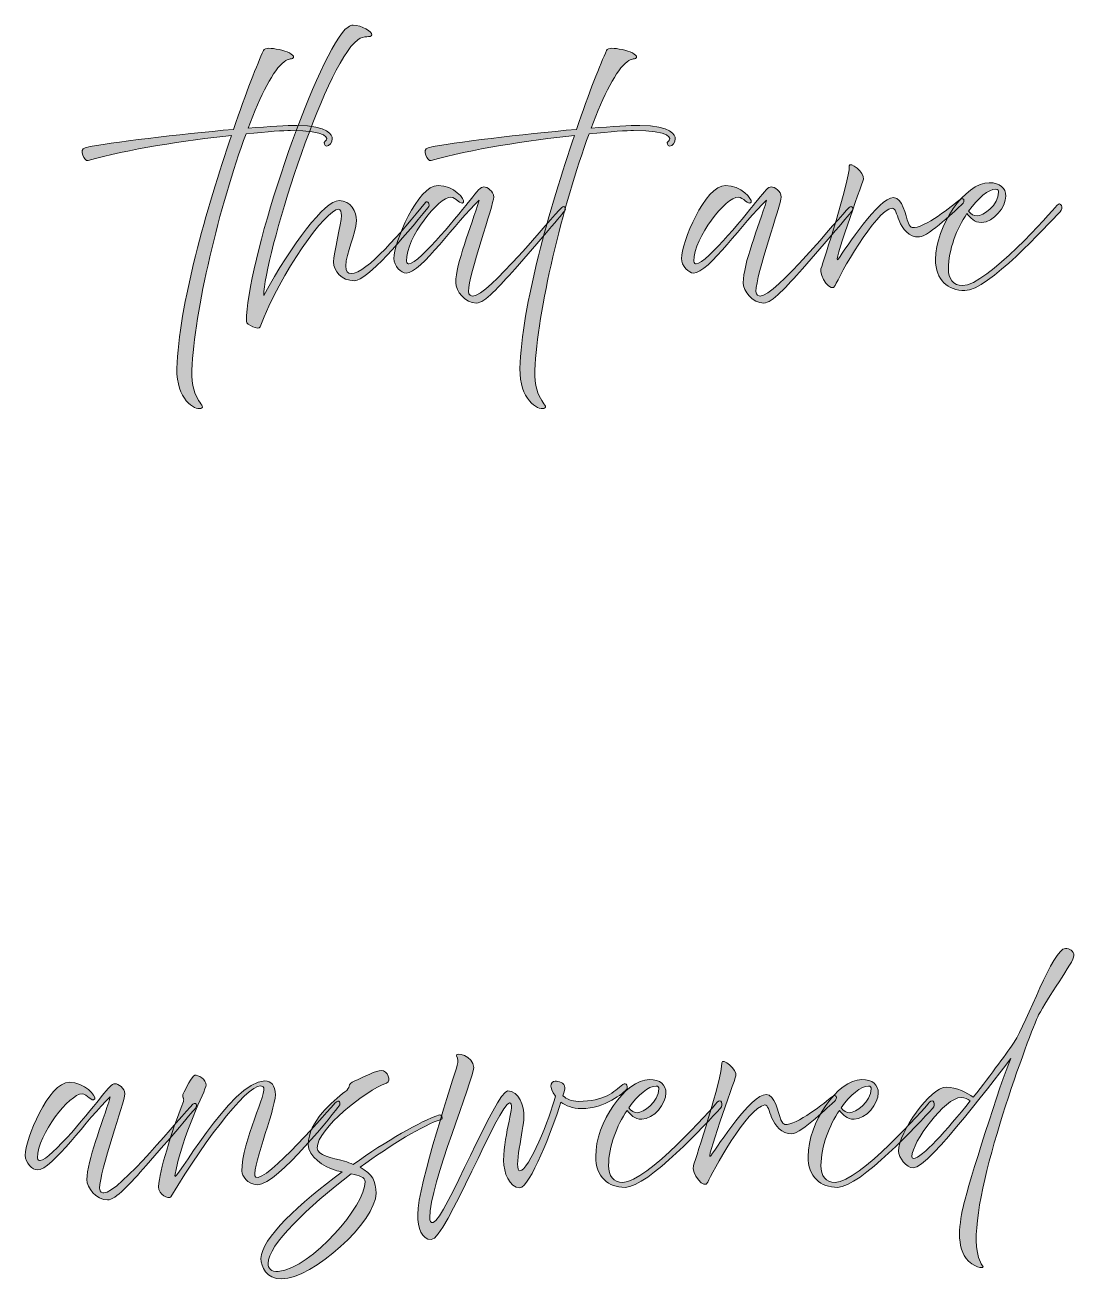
# Model space of a CAD drawing. Header units: millimetres. Extents: x 37 to 148, y -204 to -22.
# Drawn here: x 127.91 to 147.79, y -115.66 to -91.9 of the extents above; entities that cross this region are included whole.
import ezdxf

# ---------------------------------------------------------------- set-up
doc = ezdxf.new("R2010")
doc.units = ezdxf.units.MM
doc.header["$MEASUREMENT"] = 0
doc.layers.add('Layer 1', color=7, linetype='Continuous', lineweight=0)

msp = doc.modelspace()

# ---------------------------------------------------------------- hatches: boundary and pattern name
at = {"layer": 'Layer 1', "transparency": 33554687}
h = msp.add_hatch(color=250, dxfattribs=at)
h.dxf.hatch_style = 2
edge = h.paths.add_edge_path()
edge.add_spline(control_points=[(132.101, -97.508), (132.101, -96.459), (133.248, -92.93), (133.925, -92.037), (133.992, -91.949), (134.073, -91.898), (134.123, -91.898), (134.284, -91.898), (134.5, -92.025), (134.479, -92.084), (134.458, -92.147), (134.335, -92.084), (134.212, -92.177), (133.561, -92.676), (132.431, -96.332), (132.431, -97.021), (132.968, -96.048), (133.586, -95.223), (133.861, -95.223), (134.081, -95.223), (134.195, -95.435), (134.187, -95.604), (134.174, -95.871), (133.988, -96.213), (133.988, -96.467), (133.988, -96.56), (134.022, -96.607), (134.09, -96.607), (134.377, -96.607), (135.042, -95.82), (135.498, -95.257), (135.528, -95.219), (135.604, -95.283), (135.541, -95.363), (135.084, -95.926), (134.39, -96.742), (134.149, -96.742), (133.903, -96.742), (133.755, -96.556), (133.755, -96.387), (133.755, -96.218), (133.903, -95.651), (133.903, -95.507), (133.903, -95.439), (133.891, -95.388), (133.849, -95.388), (133.607, -95.388), (132.753, -96.59), (132.363, -97.618), (132.338, -97.682), (132.101, -97.584), (132.101, -97.508)], knot_values=[0, 0, 0, 0, 1, 1, 1, 2, 2, 2, 3, 3, 3, 4, 4, 4, 5, 5, 5, 6, 6, 6, 7, 7, 7, 8, 8, 8, 9, 9, 9, 10, 10, 10, 11, 11, 11, 12, 12, 12, 13, 13, 13, 14, 14, 14, 15, 15, 15, 16, 16, 16, 17, 17, 17, 17], degree=3, periodic=0)
h = msp.add_hatch(color=250, dxfattribs=at)
h.dxf.hatch_style = 2
edge = h.paths.add_edge_path()
edge.add_spline(control_points=[(130.785, -98.405), (130.814, -97.229), (131.352, -95.359), (131.817, -93.988), (130.963, -94.085), (129.837, -94.25), (129.101, -94.466), (129.033, -94.487), (128.919, -94.25), (129.046, -94.221), (129.511, -94.119), (130.827, -93.967), (131.855, -93.874), (132.096, -93.18), (132.312, -92.626), (132.426, -92.38), (132.456, -92.317), (132.575, -92.334), (132.723, -92.363), (132.866, -92.393), (133.01, -92.452), (132.993, -92.511), (132.985, -92.545), (132.9, -92.528), (132.816, -92.592), (132.617, -92.74), (132.376, -93.218), (132.135, -93.852), (132.541, -93.819), (132.875, -93.798), (133.057, -93.798), (133.666, -93.798), (133.73, -93.992), (133.73, -94.047), (133.73, -94.128), (133.679, -94.187), (133.619, -94.191), (133.59, -94.191), (133.552, -94.128), (133.598, -94.098), (133.67, -94.047), (133.649, -93.899), (132.938, -93.895), (132.82, -93.895), (132.507, -93.916), (132.096, -93.958), (131.593, -95.316), (131.111, -97.326), (131.068, -98.435), (131.047, -99.044), (131.377, -99.12), (131.237, -99.162), (131.123, -99.2), (130.772, -98.993), (130.785, -98.405)], knot_values=[0, 0, 0, 0, 1, 1, 1, 2, 2, 2, 3, 3, 3, 4, 4, 4, 5, 5, 5, 6, 6, 6, 7, 7, 7, 8, 8, 8, 9, 9, 9, 10, 10, 10, 11, 11, 11, 12, 12, 12, 13, 13, 13, 14, 14, 14, 15, 15, 15, 16, 16, 16, 17, 17, 17, 18, 18, 18, 18], degree=3, periodic=0)
h = msp.add_hatch(color=250, dxfattribs=at)
h.dxf.hatch_style = 2
edge = h.paths.add_edge_path()
edge.add_spline(control_points=[(137.287, -98.405), (137.317, -97.229), (137.854, -95.359), (138.319, -93.988), (137.465, -94.085), (136.339, -94.25), (135.603, -94.466), (135.535, -94.487), (135.421, -94.25), (135.548, -94.221), (136.013, -94.119), (137.329, -93.967), (138.357, -93.874), (138.599, -93.18), (138.814, -92.626), (138.929, -92.38), (138.958, -92.317), (139.077, -92.334), (139.225, -92.363), (139.369, -92.393), (139.513, -92.452), (139.496, -92.511), (139.487, -92.545), (139.402, -92.528), (139.318, -92.592), (139.119, -92.74), (138.878, -93.218), (138.637, -93.852), (139.043, -93.819), (139.377, -93.798), (139.559, -93.798), (140.168, -93.798), (140.232, -93.992), (140.232, -94.047), (140.232, -94.128), (140.181, -94.187), (140.122, -94.191), (140.092, -94.191), (140.054, -94.128), (140.101, -94.098), (140.173, -94.047), (140.151, -93.899), (139.441, -93.895), (139.322, -93.895), (139.009, -93.916), (138.599, -93.958), (138.095, -95.316), (137.613, -97.326), (137.571, -98.435), (137.549, -99.044), (137.879, -99.12), (137.74, -99.162), (137.625, -99.2), (137.274, -98.993), (137.287, -98.405)], knot_values=[0, 0, 0, 0, 1, 1, 1, 2, 2, 2, 3, 3, 3, 4, 4, 4, 5, 5, 5, 6, 6, 6, 7, 7, 7, 8, 8, 8, 9, 9, 9, 10, 10, 10, 11, 11, 11, 12, 12, 12, 13, 13, 13, 14, 14, 14, 15, 15, 15, 16, 16, 16, 17, 17, 17, 18, 18, 18, 18], degree=3, periodic=0)
h = msp.add_hatch(color=250, dxfattribs=at)
h.dxf.hatch_style = 2
edge = h.paths.add_edge_path()
edge.add_spline(control_points=[(142.994, -96.514), (143.04, -96.374), (143.531, -94.876), (143.531, -94.568), (143.531, -94.462), (143.831, -94.699), (143.797, -94.817), (143.763, -94.936), (143.184, -96.527), (143.324, -96.328), (143.463, -96.129), (144.094, -95.16), (144.368, -95.168), (144.546, -95.173), (144.589, -95.494), (144.652, -95.651), (144.673, -95.697), (144.698, -95.731), (144.724, -95.735), (144.936, -95.769), (145.519, -95.295), (145.608, -95.219), (145.697, -95.143), (145.744, -95.232), (145.663, -95.299), (145.583, -95.367), (145.041, -95.905), (144.859, -95.913), (144.656, -95.921), (144.538, -95.756), (144.474, -95.604), (144.424, -95.477), (144.407, -95.363), (144.343, -95.367), (144.026, -95.401), (143.332, -96.666), (143.264, -96.831), (143.197, -96.996), (142.947, -96.653), (142.994, -96.514)], knot_values=[0, 0, 0, 0, 1, 1, 1, 2, 2, 2, 3, 3, 3, 4, 4, 4, 5, 5, 5, 6, 6, 6, 7, 7, 7, 8, 8, 8, 9, 9, 9, 10, 10, 10, 11, 11, 11, 12, 12, 12, 13, 13, 13, 13], degree=3, periodic=0)
h = msp.add_hatch(color=250, dxfattribs=at)
h.dxf.hatch_style = 2
edge = h.paths.add_edge_path()
edge.add_spline(control_points=[(136.071, -96.78), (136.071, -96.421), (136.359, -95.731), (136.515, -95.215), (136.08, -95.617), (135.415, -96.598), (135.128, -96.598), (135.043, -96.598), (134.899, -96.467), (134.899, -96.319), (134.899, -96.027), (135.344, -94.936), (135.737, -94.936), (136.029, -94.936), (136.253, -95.202), (136.219, -95.253), (136.168, -95.325), (136.071, -95.156), (135.978, -95.156), (135.745, -95.156), (135.136, -95.913), (135.136, -96.37), (135.136, -96.417), (135.17, -96.421), (135.183, -96.421), (135.382, -96.421), (136.198, -95.397), (136.342, -95.215), (136.486, -95.033), (136.545, -94.965), (136.604, -94.965), (136.663, -94.965), (136.791, -95.041), (136.791, -95.156), (136.791, -95.308), (136.312, -96.615), (136.312, -96.945), (136.312, -97.021), (136.372, -97.034), (136.393, -97.034), (136.685, -97.034), (137.861, -95.562), (138.081, -95.355), (138.14, -95.299), (138.166, -95.384), (138.136, -95.418), (138.119, -95.439), (137.633, -96.019), (137.197, -96.514), (136.892, -96.856), (136.617, -97.165), (136.465, -97.165), (136.245, -97.165), (136.071, -96.937), (136.071, -96.78)], knot_values=[0, 0, 0, 0, 1, 1, 1, 2, 2, 2, 3, 3, 3, 4, 4, 4, 5, 5, 5, 6, 6, 6, 7, 7, 7, 8, 8, 8, 9, 9, 9, 10, 10, 10, 11, 11, 11, 12, 12, 12, 13, 13, 13, 14, 14, 14, 15, 15, 15, 16, 16, 16, 17, 17, 17, 18, 18, 18, 18], degree=3, periodic=0)
h = msp.add_hatch(color=250, dxfattribs=at)
h.dxf.hatch_style = 2
edge = h.paths.add_edge_path()
edge.add_spline(control_points=[(141.52, -96.78), (141.52, -96.421), (141.807, -95.731), (141.964, -95.215), (141.528, -95.617), (140.864, -96.598), (140.576, -96.598), (140.492, -96.598), (140.348, -96.467), (140.348, -96.319), (140.348, -96.027), (140.792, -94.936), (141.186, -94.936), (141.477, -94.936), (141.702, -95.202), (141.668, -95.253), (141.617, -95.325), (141.52, -95.156), (141.427, -95.156), (141.194, -95.156), (140.585, -95.913), (140.585, -96.37), (140.585, -96.417), (140.618, -96.421), (140.631, -96.421), (140.83, -96.421), (141.646, -95.397), (141.79, -95.215), (141.934, -95.033), (141.993, -94.965), (142.053, -94.965), (142.112, -94.965), (142.239, -95.041), (142.239, -95.156), (142.239, -95.308), (141.761, -96.615), (141.761, -96.945), (141.761, -97.021), (141.82, -97.034), (141.841, -97.034), (142.133, -97.034), (143.309, -95.562), (143.53, -95.355), (143.588, -95.299), (143.614, -95.384), (143.584, -95.418), (143.567, -95.439), (143.081, -96.019), (142.645, -96.514), (142.34, -96.856), (142.065, -97.165), (141.913, -97.165), (141.693, -97.165), (141.52, -96.937), (141.52, -96.78)], knot_values=[0, 0, 0, 0, 1, 1, 1, 2, 2, 2, 3, 3, 3, 4, 4, 4, 5, 5, 5, 6, 6, 6, 7, 7, 7, 8, 8, 8, 9, 9, 9, 10, 10, 10, 11, 11, 11, 12, 12, 12, 13, 13, 13, 14, 14, 14, 15, 15, 15, 16, 16, 16, 17, 17, 17, 18, 18, 18, 18], degree=3, periodic=0)
h = msp.add_hatch(color=250, dxfattribs=at)
h.dxf.hatch_style = 2
edge = h.paths.add_edge_path()
edge.add_spline(control_points=[(145.791, -95.422), (145.833, -95.482), (145.901, -95.515), (145.952, -95.515), (146.062, -95.515), (146.362, -95.308), (146.362, -95.063), (146.362, -95.033), (146.35, -95.008), (146.311, -95.008), (146.167, -95.008), (145.969, -95.173), (145.791, -95.422)], knot_values=[0, 0, 0, 0, 1, 1, 1, 2, 2, 2, 3, 3, 3, 4, 4, 4, 4], degree=3, periodic=0)
edge = h.paths.add_edge_path()
edge.add_spline(control_points=[(145.165, -96.34), (145.165, -95.71), (145.723, -94.885), (146.185, -94.885), (146.388, -94.885), (146.498, -94.986), (146.498, -95.139), (146.498, -95.338), (146.269, -95.638), (146.037, -95.638), (145.897, -95.638), (145.829, -95.553), (145.761, -95.469), (145.567, -95.756), (145.41, -96.146), (145.41, -96.514), (145.41, -96.708), (145.499, -96.835), (145.677, -96.835), (146.138, -96.827), (147.361, -95.443), (147.467, -95.316), (147.539, -95.228), (147.598, -95.363), (147.526, -95.435), (147.272, -95.701), (146.155, -96.928), (145.723, -96.928), (145.402, -96.928), (145.165, -96.734), (145.165, -96.34)], knot_values=[0, 0, 0, 0, 1, 1, 1, 2, 2, 2, 3, 3, 3, 4, 4, 4, 5, 5, 5, 6, 6, 6, 7, 7, 7, 8, 8, 8, 9, 9, 9, 10, 10, 10, 10], degree=3, periodic=0)
h = msp.add_hatch(color=250, dxfattribs=at)
h.dxf.hatch_style = 2
edge = h.paths.add_edge_path()
edge.add_spline(control_points=[(144.747, -113.373), (144.907, -113.373), (145.381, -112.835), (145.821, -112.285), (145.766, -112.252), (145.728, -112.218), (145.652, -112.218), (145.343, -112.218), (144.717, -113.072), (144.717, -113.335), (144.717, -113.36), (144.729, -113.373), (144.747, -113.373)], knot_values=[0, 0, 0, 0, 1, 1, 1, 2, 2, 2, 3, 3, 3, 4, 4, 4, 4], degree=3, periodic=0)
edge = h.paths.add_edge_path()
edge.add_spline(control_points=[(145.792, -115.319), (145.534, -115.069), (145.622, -114.579), (145.703, -114.232), (145.783, -113.885), (146.405, -111.9), (146.595, -111.481), (146.418, -111.689), (145.047, -113.555), (144.742, -113.555), (144.615, -113.555), (144.463, -113.352), (144.463, -113.237), (144.463, -112.878), (145.068, -112.023), (145.369, -112.023), (145.563, -112.023), (145.766, -112.133), (145.881, -112.213), (146.227, -111.773), (146.545, -111.338), (146.655, -111.173), (146.904, -110.796), (147.387, -109.396), (147.628, -109.396), (147.704, -109.396), (147.789, -109.442), (147.789, -109.527), (147.789, -109.654), (147.268, -110.352), (147.12, -110.656), (146.972, -110.961), (145.838, -113.944), (145.944, -115.044), (145.965, -115.268), (146.029, -115.378), (146.058, -115.408), (146.113, -115.463), (145.948, -115.471), (145.792, -115.319)], knot_values=[0, 0, 0, 0, 1, 1, 1, 2, 2, 2, 3, 3, 3, 4, 4, 4, 5, 5, 5, 6, 6, 6, 7, 7, 7, 8, 8, 8, 9, 9, 9, 10, 10, 10, 11, 11, 11, 12, 12, 12, 13, 13, 13, 13], degree=3, periodic=0)
h = msp.add_hatch(color=250, dxfattribs=at)
h.dxf.hatch_style = 2
edge = h.paths.add_edge_path()
edge.add_spline(control_points=[(135.349, -114.439), (135.349, -113.876), (136.051, -111.807), (136.098, -111.604), (136.115, -111.532), (136.115, -111.498), (136.085, -111.431), (136.051, -111.35), (136.411, -111.426), (136.411, -111.651), (136.411, -111.875), (135.577, -113.868), (135.577, -114.498), (135.577, -114.553), (135.59, -114.6), (135.645, -114.587), (135.865, -114.528), (136.834, -112.095), (137.054, -112.095), (137.274, -112.095), (137.363, -112.378), (137.363, -112.594), (137.363, -112.81), (137.155, -113.61), (137.287, -113.61), (137.452, -113.61), (137.854, -112.611), (137.96, -112.196), (137.896, -112.108), (137.875, -112.027), (137.875, -112.006), (137.875, -111.955), (137.904, -111.909), (137.955, -111.909), (138.006, -111.909), (138.141, -111.934), (138.141, -112.036), (138.141, -112.053), (138.129, -112.108), (138.103, -112.188), (138.171, -112.247), (138.26, -112.294), (138.395, -112.294), (138.899, -112.294), (139.064, -112.112), (139.237, -111.972), (139.313, -111.913), (139.33, -112.044), (139.318, -112.057), (139.25, -112.137), (138.899, -112.429), (138.455, -112.429), (138.281, -112.429), (138.154, -112.374), (138.065, -112.306), (137.896, -112.831), (137.481, -113.931), (137.283, -113.931), (137.088, -113.931), (136.978, -113.639), (136.978, -113.411), (136.978, -112.882), (137.219, -112.323), (137.088, -112.323), (136.897, -112.323), (135.874, -114.913), (135.607, -114.913), (135.421, -114.913), (135.349, -114.693), (135.349, -114.439)], knot_values=[0, 0, 0, 0, 1, 1, 1, 2, 2, 2, 3, 3, 3, 4, 4, 4, 5, 5, 5, 6, 6, 6, 7, 7, 7, 8, 8, 8, 9, 9, 9, 10, 10, 10, 11, 11, 11, 12, 12, 12, 13, 13, 13, 14, 14, 14, 15, 15, 15, 16, 16, 16, 17, 17, 17, 18, 18, 18, 19, 19, 19, 20, 20, 20, 21, 21, 21, 22, 22, 22, 23, 23, 23, 23], degree=3, periodic=0)
h = msp.add_hatch(color=250, dxfattribs=at)
h.dxf.hatch_style = 2
edge = h.paths.add_edge_path()
edge.add_spline(control_points=[(140.577, -113.508), (140.624, -113.368), (141.115, -111.871), (141.115, -111.562), (141.115, -111.456), (141.415, -111.693), (141.381, -111.811), (141.347, -111.93), (140.768, -113.521), (140.907, -113.322), (141.047, -113.123), (141.677, -112.154), (141.952, -112.163), (142.13, -112.167), (142.172, -112.488), (142.236, -112.645), (142.257, -112.691), (142.282, -112.725), (142.308, -112.73), (142.519, -112.763), (143.103, -112.29), (143.192, -112.213), (143.281, -112.137), (143.327, -112.226), (143.247, -112.294), (143.166, -112.361), (142.625, -112.899), (142.443, -112.907), (142.24, -112.916), (142.122, -112.751), (142.058, -112.598), (142.007, -112.472), (141.99, -112.357), (141.927, -112.361), (141.61, -112.395), (140.915, -113.66), (140.848, -113.825), (140.78, -113.99), (140.531, -113.648), (140.577, -113.508)], knot_values=[0, 0, 0, 0, 1, 1, 1, 2, 2, 2, 3, 3, 3, 4, 4, 4, 5, 5, 5, 6, 6, 6, 7, 7, 7, 8, 8, 8, 9, 9, 9, 10, 10, 10, 11, 11, 11, 12, 12, 12, 13, 13, 13, 13], degree=3, periodic=0)
h = msp.add_hatch(color=250, dxfattribs=at)
h.dxf.hatch_style = 2
edge = h.paths.add_edge_path()
edge.add_spline(control_points=[(130.438, -113.91), (130.46, -113.589), (130.667, -112.916), (130.908, -112.294), (130.916, -112.273), (130.916, -112.256), (130.908, -112.235), (130.908, -112.235), (130.904, -112.226), (130.904, -112.226), (130.895, -112.209), (130.891, -112.184), (130.9, -112.163), (130.955, -112.044), (131.073, -111.816), (131.124, -111.799), (131.179, -111.782), (131.348, -111.879), (131.339, -111.985), (131.331, -112.091), (130.883, -112.916), (130.747, -113.703), (130.709, -113.914), (131.813, -111.905), (132.452, -111.905), (132.567, -111.905), (132.651, -111.989), (132.651, -112.167), (132.651, -112.463), (132.156, -113.665), (132.279, -113.732), (132.474, -113.842), (133.7, -112.412), (133.781, -112.328), (133.861, -112.243), (133.904, -112.319), (133.857, -112.383), (133.811, -112.446), (132.693, -113.872), (132.317, -113.872), (132.114, -113.872), (132.016, -113.694), (132.016, -113.618), (132.016, -113.047), (132.52, -112.091), (132.418, -112.015), (132.216, -111.862), (131.361, -112.941), (130.671, -114.105), (130.629, -114.139), (130.43, -114.071), (130.438, -113.91)], knot_values=[0, 0, 0, 0, 1, 1, 1, 2, 2, 2, 3, 3, 3, 4, 4, 4, 5, 5, 5, 6, 6, 6, 7, 7, 7, 8, 8, 8, 9, 9, 9, 10, 10, 10, 11, 11, 11, 12, 12, 12, 13, 13, 13, 14, 14, 14, 15, 15, 15, 16, 16, 16, 17, 17, 17, 17], degree=3, periodic=0)
h = msp.add_hatch(color=250, dxfattribs=at)
h.dxf.hatch_style = 2
edge = h.paths.add_edge_path()
edge.add_spline(control_points=[(132.704, -115.518), (133.359, -115.442), (134.354, -114.261), (134.354, -113.817), (134.354, -113.728), (134.244, -113.698), (134.087, -113.669), (133.27, -114.291), (132.513, -115.014), (132.513, -115.366), (132.513, -115.446), (132.572, -115.535), (132.704, -115.518)], knot_values=[0, 0, 0, 0, 1, 1, 1, 2, 2, 2, 3, 3, 3, 4, 4, 4, 4], degree=3, periodic=0)
edge = h.paths.add_edge_path()
edge.add_spline(control_points=[(132.378, -115.268), (132.378, -114.9), (133.11, -114.223), (133.918, -113.631), (133.875, -113.622), (133.829, -113.61), (133.782, -113.597), (133.567, -113.529), (133.275, -113.343), (133.275, -113.11), (133.275, -112.675), (133.744, -112.285), (133.969, -112.112), (134.024, -112.074), (134.045, -112.044), (134.049, -112.002), (134.053, -111.968), (134.083, -111.938), (134.146, -111.909), (134.337, -111.824), (134.565, -111.706), (134.663, -111.706), (134.777, -111.706), (134.861, -111.909), (134.756, -111.947), (134.362, -112.087), (133.444, -112.814), (133.444, -113.174), (133.444, -113.322), (133.723, -113.356), (133.96, -113.428), (134.019, -113.445), (134.075, -113.466), (134.125, -113.487), (134.756, -113.043), (135.399, -112.67), (135.763, -112.548), (135.792, -112.539), (135.83, -112.62), (135.805, -112.628), (135.449, -112.747), (134.849, -113.11), (134.256, -113.542), (134.489, -113.665), (134.561, -113.813), (134.561, -114.033), (134.561, -114.566), (133.359, -115.658), (132.771, -115.658), (132.479, -115.658), (132.378, -115.429), (132.378, -115.268)], knot_values=[0, 0, 0, 0, 1, 1, 1, 2, 2, 2, 3, 3, 3, 4, 4, 4, 5, 5, 5, 6, 6, 6, 7, 7, 7, 8, 8, 8, 9, 9, 9, 10, 10, 10, 11, 11, 11, 12, 12, 12, 13, 13, 13, 14, 14, 14, 15, 15, 15, 16, 16, 16, 17, 17, 17, 17], degree=3, periodic=0)
h = msp.add_hatch(color=250, dxfattribs=at)
h.dxf.hatch_style = 2
edge = h.paths.add_edge_path()
edge.add_spline(control_points=[(139.349, -112.417), (139.391, -112.476), (139.459, -112.51), (139.51, -112.51), (139.62, -112.51), (139.92, -112.302), (139.92, -112.057), (139.92, -112.027), (139.908, -112.002), (139.869, -112.002), (139.725, -112.002), (139.527, -112.167), (139.349, -112.417)], knot_values=[0, 0, 0, 0, 1, 1, 1, 2, 2, 2, 3, 3, 3, 4, 4, 4, 4], degree=3, periodic=0)
edge = h.paths.add_edge_path()
edge.add_spline(control_points=[(138.723, -113.335), (138.723, -112.704), (139.281, -111.879), (139.743, -111.879), (139.946, -111.879), (140.056, -111.981), (140.056, -112.133), (140.056, -112.332), (139.827, -112.632), (139.595, -112.632), (139.455, -112.632), (139.387, -112.548), (139.319, -112.463), (139.125, -112.751), (138.968, -113.14), (138.968, -113.508), (138.968, -113.703), (139.057, -113.83), (139.235, -113.83), (139.696, -113.821), (140.919, -112.438), (141.025, -112.311), (141.097, -112.222), (141.156, -112.357), (141.084, -112.429), (140.83, -112.696), (139.713, -113.923), (139.281, -113.923), (138.96, -113.923), (138.723, -113.728), (138.723, -113.335)], knot_values=[0, 0, 0, 0, 1, 1, 1, 2, 2, 2, 3, 3, 3, 4, 4, 4, 5, 5, 5, 6, 6, 6, 7, 7, 7, 8, 8, 8, 9, 9, 9, 10, 10, 10, 10], degree=3, periodic=0)
h = msp.add_hatch(color=250, dxfattribs=at)
h.dxf.hatch_style = 2
edge = h.paths.add_edge_path()
edge.add_spline(control_points=[(143.375, -112.417), (143.417, -112.476), (143.485, -112.51), (143.535, -112.51), (143.645, -112.51), (143.946, -112.302), (143.946, -112.057), (143.946, -112.027), (143.933, -112.002), (143.895, -112.002), (143.751, -112.002), (143.552, -112.167), (143.375, -112.417)], knot_values=[0, 0, 0, 0, 1, 1, 1, 2, 2, 2, 3, 3, 3, 4, 4, 4, 4], degree=3, periodic=0)
edge = h.paths.add_edge_path()
edge.add_spline(control_points=[(142.749, -113.335), (142.749, -112.704), (143.307, -111.879), (143.768, -111.879), (143.971, -111.879), (144.081, -111.981), (144.081, -112.133), (144.081, -112.332), (143.853, -112.632), (143.62, -112.632), (143.48, -112.632), (143.413, -112.548), (143.345, -112.463), (143.151, -112.751), (142.994, -113.14), (142.994, -113.508), (142.994, -113.703), (143.083, -113.83), (143.261, -113.83), (143.721, -113.821), (144.944, -112.438), (145.05, -112.311), (145.122, -112.222), (145.181, -112.357), (145.109, -112.429), (144.856, -112.696), (143.739, -113.923), (143.307, -113.923), (142.986, -113.923), (142.749, -113.728), (142.749, -113.335)], knot_values=[0, 0, 0, 0, 1, 1, 1, 2, 2, 2, 3, 3, 3, 4, 4, 4, 5, 5, 5, 6, 6, 6, 7, 7, 7, 8, 8, 8, 9, 9, 9, 10, 10, 10, 10], degree=3, periodic=0)
h = msp.add_hatch(color=250, dxfattribs=at)
h.dxf.hatch_style = 2
edge = h.paths.add_edge_path()
edge.add_spline(control_points=[(129.079, -113.775), (129.079, -113.415), (129.366, -112.725), (129.523, -112.209), (129.087, -112.611), (128.423, -113.593), (128.135, -113.593), (128.051, -113.593), (127.907, -113.462), (127.907, -113.313), (127.907, -113.022), (128.351, -111.93), (128.745, -111.93), (129.036, -111.93), (129.261, -112.196), (129.227, -112.247), (129.176, -112.319), (129.079, -112.15), (128.986, -112.15), (128.753, -112.15), (128.144, -112.907), (128.144, -113.364), (128.144, -113.411), (128.178, -113.415), (128.19, -113.415), (128.389, -113.415), (129.206, -112.391), (129.35, -112.209), (129.494, -112.027), (129.552, -111.96), (129.612, -111.96), (129.671, -111.96), (129.798, -112.036), (129.798, -112.15), (129.798, -112.302), (129.32, -113.61), (129.32, -113.94), (129.32, -114.016), (129.379, -114.029), (129.4, -114.029), (129.692, -114.029), (130.868, -112.556), (131.089, -112.349), (131.148, -112.294), (131.173, -112.378), (131.143, -112.412), (131.127, -112.433), (130.64, -113.013), (130.204, -113.508), (129.899, -113.851), (129.624, -114.16), (129.472, -114.16), (129.252, -114.16), (129.079, -113.931), (129.079, -113.775)], knot_values=[0, 0, 0, 0, 1, 1, 1, 2, 2, 2, 3, 3, 3, 4, 4, 4, 5, 5, 5, 6, 6, 6, 7, 7, 7, 8, 8, 8, 9, 9, 9, 10, 10, 10, 11, 11, 11, 12, 12, 12, 13, 13, 13, 14, 14, 14, 15, 15, 15, 16, 16, 16, 17, 17, 17, 18, 18, 18, 18], degree=3, periodic=0)

# ---------------------------------------------------------------- linework, layer by layer
at = {"layer": 'Layer 1'}
for points, knots in [([(132.101, -97.508), (132.101, -96.459), (133.248, -92.93), (133.925, -92.037), (133.992, -91.949), (134.073, -91.898), (134.123, -91.898), (134.284, -91.898), (134.5, -92.025), (134.479, -92.084), (134.458, -92.147), (134.335, -92.084), (134.212, -92.177), (133.561, -92.676), (132.431, -96.332), (132.431, -97.021), (132.968, -96.048), (133.586, -95.223), (133.861, -95.223), (134.081, -95.223), (134.195, -95.435), (134.187, -95.604), (134.174, -95.871), (133.988, -96.213), (133.988, -96.467), (133.988, -96.56), (134.022, -96.607), (134.09, -96.607), (134.377, -96.607), (135.042, -95.82), (135.498, -95.257), (135.528, -95.219), (135.604, -95.283), (135.541, -95.363), (135.084, -95.926), (134.39, -96.742), (134.149, -96.742), (133.903, -96.742), (133.755, -96.556), (133.755, -96.387), (133.755, -96.218), (133.903, -95.651), (133.903, -95.507), (133.903, -95.439), (133.891, -95.388), (133.849, -95.388), (133.607, -95.388), (132.753, -96.59), (132.363, -97.618), (132.338, -97.682), (132.101, -97.584), (132.101, -97.508)], [0, 0, 0, 0, 1, 1, 1, 2, 2, 2, 3, 3, 3, 4, 4, 4, 5, 5, 5, 6, 6, 6, 7, 7, 7, 8, 8, 8, 9, 9, 9, 10, 10, 10, 11, 11, 11, 12, 12, 12, 13, 13, 13, 14, 14, 14, 15, 15, 15, 16, 16, 16, 17, 17, 17, 17]), ([(130.785, -98.405), (130.814, -97.229), (131.352, -95.359), (131.817, -93.988), (130.963, -94.085), (129.837, -94.25), (129.101, -94.466), (129.033, -94.487), (128.919, -94.25), (129.046, -94.221), (129.511, -94.119), (130.827, -93.967), (131.855, -93.874), (132.096, -93.18), (132.312, -92.626), (132.426, -92.38), (132.456, -92.317), (132.575, -92.334), (132.723, -92.363), (132.866, -92.393), (133.01, -92.452), (132.993, -92.511), (132.985, -92.545), (132.9, -92.528), (132.816, -92.592), (132.617, -92.74), (132.376, -93.218), (132.135, -93.852), (132.541, -93.819), (132.875, -93.798), (133.057, -93.798), (133.666, -93.798), (133.73, -93.992), (133.73, -94.047), (133.73, -94.128), (133.679, -94.187), (133.619, -94.191), (133.59, -94.191), (133.552, -94.128), (133.598, -94.098), (133.67, -94.047), (133.649, -93.899), (132.938, -93.895), (132.82, -93.895), (132.507, -93.916), (132.096, -93.958), (131.593, -95.316), (131.111, -97.326), (131.068, -98.435), (131.047, -99.044), (131.377, -99.12), (131.237, -99.162), (131.123, -99.2), (130.772, -98.993), (130.785, -98.405)], [0, 0, 0, 0, 1, 1, 1, 2, 2, 2, 3, 3, 3, 4, 4, 4, 5, 5, 5, 6, 6, 6, 7, 7, 7, 8, 8, 8, 9, 9, 9, 10, 10, 10, 11, 11, 11, 12, 12, 12, 13, 13, 13, 14, 14, 14, 15, 15, 15, 16, 16, 16, 17, 17, 17, 18, 18, 18, 18]), ([(137.287, -98.405), (137.317, -97.229), (137.854, -95.359), (138.319, -93.988), (137.465, -94.085), (136.339, -94.25), (135.603, -94.466), (135.535, -94.487), (135.421, -94.25), (135.548, -94.221), (136.013, -94.119), (137.329, -93.967), (138.357, -93.874), (138.599, -93.18), (138.814, -92.626), (138.929, -92.38), (138.958, -92.317), (139.077, -92.334), (139.225, -92.363), (139.369, -92.393), (139.513, -92.452), (139.496, -92.511), (139.487, -92.545), (139.402, -92.528), (139.318, -92.592), (139.119, -92.74), (138.878, -93.218), (138.637, -93.852), (139.043, -93.819), (139.377, -93.798), (139.559, -93.798), (140.168, -93.798), (140.232, -93.992), (140.232, -94.047), (140.232, -94.128), (140.181, -94.187), (140.122, -94.191), (140.092, -94.191), (140.054, -94.128), (140.101, -94.098), (140.173, -94.047), (140.151, -93.899), (139.441, -93.895), (139.322, -93.895), (139.009, -93.916), (138.599, -93.958), (138.095, -95.316), (137.613, -97.326), (137.571, -98.435), (137.549, -99.044), (137.879, -99.12), (137.74, -99.162), (137.625, -99.2), (137.274, -98.993), (137.287, -98.405)], [0, 0, 0, 0, 1, 1, 1, 2, 2, 2, 3, 3, 3, 4, 4, 4, 5, 5, 5, 6, 6, 6, 7, 7, 7, 8, 8, 8, 9, 9, 9, 10, 10, 10, 11, 11, 11, 12, 12, 12, 13, 13, 13, 14, 14, 14, 15, 15, 15, 16, 16, 16, 17, 17, 17, 18, 18, 18, 18]), ([(142.994, -96.514), (143.04, -96.374), (143.531, -94.876), (143.531, -94.568), (143.531, -94.462), (143.831, -94.699), (143.797, -94.817), (143.763, -94.936), (143.184, -96.527), (143.324, -96.328), (143.463, -96.129), (144.094, -95.16), (144.368, -95.168), (144.546, -95.173), (144.589, -95.494), (144.652, -95.651), (144.673, -95.697), (144.698, -95.731), (144.724, -95.735), (144.936, -95.769), (145.519, -95.295), (145.608, -95.219), (145.697, -95.143), (145.744, -95.232), (145.663, -95.299), (145.583, -95.367), (145.041, -95.905), (144.859, -95.913), (144.656, -95.921), (144.538, -95.756), (144.474, -95.604), (144.424, -95.477), (144.407, -95.363), (144.343, -95.367), (144.026, -95.401), (143.332, -96.666), (143.264, -96.831), (143.197, -96.996), (142.947, -96.653), (142.994, -96.514)], [0, 0, 0, 0, 1, 1, 1, 2, 2, 2, 3, 3, 3, 4, 4, 4, 5, 5, 5, 6, 6, 6, 7, 7, 7, 8, 8, 8, 9, 9, 9, 10, 10, 10, 11, 11, 11, 12, 12, 12, 13, 13, 13, 13]), ([(136.071, -96.78), (136.071, -96.421), (136.359, -95.731), (136.515, -95.215), (136.08, -95.617), (135.415, -96.598), (135.128, -96.598), (135.043, -96.598), (134.899, -96.467), (134.899, -96.319), (134.899, -96.027), (135.344, -94.936), (135.737, -94.936), (136.029, -94.936), (136.253, -95.202), (136.219, -95.253), (136.168, -95.325), (136.071, -95.156), (135.978, -95.156), (135.745, -95.156), (135.136, -95.913), (135.136, -96.37), (135.136, -96.417), (135.17, -96.421), (135.183, -96.421), (135.382, -96.421), (136.198, -95.397), (136.342, -95.215), (136.486, -95.033), (136.545, -94.965), (136.604, -94.965), (136.663, -94.965), (136.791, -95.041), (136.791, -95.156), (136.791, -95.308), (136.312, -96.615), (136.312, -96.945), (136.312, -97.021), (136.372, -97.034), (136.393, -97.034), (136.685, -97.034), (137.861, -95.562), (138.081, -95.355), (138.14, -95.299), (138.166, -95.384), (138.136, -95.418), (138.119, -95.439), (137.633, -96.019), (137.197, -96.514), (136.892, -96.856), (136.617, -97.165), (136.465, -97.165), (136.245, -97.165), (136.071, -96.937), (136.071, -96.78)], [0, 0, 0, 0, 1, 1, 1, 2, 2, 2, 3, 3, 3, 4, 4, 4, 5, 5, 5, 6, 6, 6, 7, 7, 7, 8, 8, 8, 9, 9, 9, 10, 10, 10, 11, 11, 11, 12, 12, 12, 13, 13, 13, 14, 14, 14, 15, 15, 15, 16, 16, 16, 17, 17, 17, 18, 18, 18, 18]), ([(141.52, -96.78), (141.52, -96.421), (141.807, -95.731), (141.964, -95.215), (141.528, -95.617), (140.864, -96.598), (140.576, -96.598), (140.492, -96.598), (140.348, -96.467), (140.348, -96.319), (140.348, -96.027), (140.792, -94.936), (141.186, -94.936), (141.477, -94.936), (141.702, -95.202), (141.668, -95.253), (141.617, -95.325), (141.52, -95.156), (141.427, -95.156), (141.194, -95.156), (140.585, -95.913), (140.585, -96.37), (140.585, -96.417), (140.618, -96.421), (140.631, -96.421), (140.83, -96.421), (141.646, -95.397), (141.79, -95.215), (141.934, -95.033), (141.993, -94.965), (142.053, -94.965), (142.112, -94.965), (142.239, -95.041), (142.239, -95.156), (142.239, -95.308), (141.761, -96.615), (141.761, -96.945), (141.761, -97.021), (141.82, -97.034), (141.841, -97.034), (142.133, -97.034), (143.309, -95.562), (143.53, -95.355), (143.588, -95.299), (143.614, -95.384), (143.584, -95.418), (143.567, -95.439), (143.081, -96.019), (142.645, -96.514), (142.34, -96.856), (142.065, -97.165), (141.913, -97.165), (141.693, -97.165), (141.52, -96.937), (141.52, -96.78)], [0, 0, 0, 0, 1, 1, 1, 2, 2, 2, 3, 3, 3, 4, 4, 4, 5, 5, 5, 6, 6, 6, 7, 7, 7, 8, 8, 8, 9, 9, 9, 10, 10, 10, 11, 11, 11, 12, 12, 12, 13, 13, 13, 14, 14, 14, 15, 15, 15, 16, 16, 16, 17, 17, 17, 18, 18, 18, 18]), ([(145.165, -96.34), (145.165, -95.71), (145.723, -94.885), (146.185, -94.885), (146.388, -94.885), (146.498, -94.986), (146.498, -95.139), (146.498, -95.338), (146.269, -95.638), (146.037, -95.638), (145.897, -95.638), (145.829, -95.553), (145.761, -95.469), (145.567, -95.756), (145.41, -96.146), (145.41, -96.514), (145.41, -96.708), (145.499, -96.835), (145.677, -96.835), (146.138, -96.827), (147.361, -95.443), (147.467, -95.316), (147.539, -95.228), (147.598, -95.363), (147.526, -95.435), (147.272, -95.701), (146.155, -96.928), (145.723, -96.928), (145.402, -96.928), (145.165, -96.734), (145.165, -96.34)], [0, 0, 0, 0, 1, 1, 1, 2, 2, 2, 3, 3, 3, 4, 4, 4, 5, 5, 5, 6, 6, 6, 7, 7, 7, 8, 8, 8, 9, 9, 9, 10, 10, 10, 10]), ([(145.791, -95.422), (145.833, -95.482), (145.901, -95.515), (145.952, -95.515), (146.062, -95.515), (146.362, -95.308), (146.362, -95.063), (146.362, -95.033), (146.35, -95.008), (146.311, -95.008), (146.167, -95.008), (145.969, -95.173), (145.791, -95.422)], [0, 0, 0, 0, 1, 1, 1, 2, 2, 2, 3, 3, 3, 4, 4, 4, 4]), ([(145.792, -115.319), (145.534, -115.069), (145.622, -114.579), (145.703, -114.232), (145.783, -113.885), (146.405, -111.9), (146.595, -111.481), (146.418, -111.689), (145.047, -113.555), (144.742, -113.555), (144.615, -113.555), (144.463, -113.352), (144.463, -113.237), (144.463, -112.878), (145.068, -112.023), (145.369, -112.023), (145.563, -112.023), (145.766, -112.133), (145.881, -112.213), (146.227, -111.773), (146.545, -111.338), (146.655, -111.173), (146.904, -110.796), (147.387, -109.396), (147.628, -109.396), (147.704, -109.396), (147.789, -109.442), (147.789, -109.527), (147.789, -109.654), (147.268, -110.352), (147.12, -110.656), (146.972, -110.961), (145.838, -113.944), (145.944, -115.044), (145.965, -115.268), (146.029, -115.378), (146.058, -115.408), (146.113, -115.463), (145.948, -115.471), (145.792, -115.319)], [0, 0, 0, 0, 1, 1, 1, 2, 2, 2, 3, 3, 3, 4, 4, 4, 5, 5, 5, 6, 6, 6, 7, 7, 7, 8, 8, 8, 9, 9, 9, 10, 10, 10, 11, 11, 11, 12, 12, 12, 13, 13, 13, 13]), ([(135.349, -114.439), (135.349, -113.876), (136.051, -111.807), (136.098, -111.604), (136.115, -111.532), (136.115, -111.498), (136.085, -111.431), (136.051, -111.35), (136.411, -111.426), (136.411, -111.651), (136.411, -111.875), (135.577, -113.868), (135.577, -114.498), (135.577, -114.553), (135.59, -114.6), (135.645, -114.587), (135.865, -114.528), (136.834, -112.095), (137.054, -112.095), (137.274, -112.095), (137.363, -112.378), (137.363, -112.594), (137.363, -112.81), (137.155, -113.61), (137.287, -113.61), (137.452, -113.61), (137.854, -112.611), (137.96, -112.196), (137.896, -112.108), (137.875, -112.027), (137.875, -112.006), (137.875, -111.955), (137.904, -111.909), (137.955, -111.909), (138.006, -111.909), (138.141, -111.934), (138.141, -112.036), (138.141, -112.053), (138.129, -112.108), (138.103, -112.188), (138.171, -112.247), (138.26, -112.294), (138.395, -112.294), (138.899, -112.294), (139.064, -112.112), (139.237, -111.972), (139.313, -111.913), (139.33, -112.044), (139.318, -112.057), (139.25, -112.137), (138.899, -112.429), (138.455, -112.429), (138.281, -112.429), (138.154, -112.374), (138.065, -112.306), (137.896, -112.831), (137.481, -113.931), (137.283, -113.931), (137.088, -113.931), (136.978, -113.639), (136.978, -113.411), (136.978, -112.882), (137.219, -112.323), (137.088, -112.323), (136.897, -112.323), (135.874, -114.913), (135.607, -114.913), (135.421, -114.913), (135.349, -114.693), (135.349, -114.439)], [0, 0, 0, 0, 1, 1, 1, 2, 2, 2, 3, 3, 3, 4, 4, 4, 5, 5, 5, 6, 6, 6, 7, 7, 7, 8, 8, 8, 9, 9, 9, 10, 10, 10, 11, 11, 11, 12, 12, 12, 13, 13, 13, 14, 14, 14, 15, 15, 15, 16, 16, 16, 17, 17, 17, 18, 18, 18, 19, 19, 19, 20, 20, 20, 21, 21, 21, 22, 22, 22, 23, 23, 23, 23]), ([(140.577, -113.508), (140.624, -113.368), (141.115, -111.871), (141.115, -111.562), (141.115, -111.456), (141.415, -111.693), (141.381, -111.811), (141.347, -111.93), (140.768, -113.521), (140.907, -113.322), (141.047, -113.123), (141.677, -112.154), (141.952, -112.163), (142.13, -112.167), (142.172, -112.488), (142.236, -112.645), (142.257, -112.691), (142.282, -112.725), (142.308, -112.73), (142.519, -112.763), (143.103, -112.29), (143.192, -112.213), (143.281, -112.137), (143.327, -112.226), (143.247, -112.294), (143.166, -112.361), (142.625, -112.899), (142.443, -112.907), (142.24, -112.916), (142.122, -112.751), (142.058, -112.598), (142.007, -112.472), (141.99, -112.357), (141.927, -112.361), (141.61, -112.395), (140.915, -113.66), (140.848, -113.825), (140.78, -113.99), (140.531, -113.648), (140.577, -113.508)], [0, 0, 0, 0, 1, 1, 1, 2, 2, 2, 3, 3, 3, 4, 4, 4, 5, 5, 5, 6, 6, 6, 7, 7, 7, 8, 8, 8, 9, 9, 9, 10, 10, 10, 11, 11, 11, 12, 12, 12, 13, 13, 13, 13]), ([(130.438, -113.91), (130.46, -113.589), (130.667, -112.916), (130.908, -112.294), (130.916, -112.273), (130.916, -112.256), (130.908, -112.235), (130.908, -112.235), (130.904, -112.226), (130.904, -112.226), (130.895, -112.209), (130.891, -112.184), (130.9, -112.163), (130.955, -112.044), (131.073, -111.816), (131.124, -111.799), (131.179, -111.782), (131.348, -111.879), (131.339, -111.985), (131.331, -112.091), (130.883, -112.916), (130.747, -113.703), (130.709, -113.914), (131.813, -111.905), (132.452, -111.905), (132.567, -111.905), (132.651, -111.989), (132.651, -112.167), (132.651, -112.463), (132.156, -113.665), (132.279, -113.732), (132.474, -113.842), (133.7, -112.412), (133.781, -112.328), (133.861, -112.243), (133.904, -112.319), (133.857, -112.383), (133.811, -112.446), (132.693, -113.872), (132.317, -113.872), (132.114, -113.872), (132.016, -113.694), (132.016, -113.618), (132.016, -113.047), (132.52, -112.091), (132.418, -112.015), (132.216, -111.862), (131.361, -112.941), (130.671, -114.105), (130.629, -114.139), (130.43, -114.071), (130.438, -113.91)], [0, 0, 0, 0, 1, 1, 1, 2, 2, 2, 3, 3, 3, 4, 4, 4, 5, 5, 5, 6, 6, 6, 7, 7, 7, 8, 8, 8, 9, 9, 9, 10, 10, 10, 11, 11, 11, 12, 12, 12, 13, 13, 13, 14, 14, 14, 15, 15, 15, 16, 16, 16, 17, 17, 17, 17]), ([(132.378, -115.268), (132.378, -114.9), (133.11, -114.223), (133.918, -113.631), (133.875, -113.622), (133.829, -113.61), (133.782, -113.597), (133.567, -113.529), (133.275, -113.343), (133.275, -113.11), (133.275, -112.675), (133.744, -112.285), (133.969, -112.112), (134.024, -112.074), (134.045, -112.044), (134.049, -112.002), (134.053, -111.968), (134.083, -111.938), (134.146, -111.909), (134.337, -111.824), (134.565, -111.706), (134.663, -111.706), (134.777, -111.706), (134.861, -111.909), (134.756, -111.947), (134.362, -112.087), (133.444, -112.814), (133.444, -113.174), (133.444, -113.322), (133.723, -113.356), (133.96, -113.428), (134.019, -113.445), (134.075, -113.466), (134.125, -113.487), (134.756, -113.043), (135.399, -112.67), (135.763, -112.548), (135.792, -112.539), (135.83, -112.62), (135.805, -112.628), (135.449, -112.747), (134.849, -113.11), (134.256, -113.542), (134.489, -113.665), (134.561, -113.813), (134.561, -114.033), (134.561, -114.566), (133.359, -115.658), (132.771, -115.658), (132.479, -115.658), (132.378, -115.429), (132.378, -115.268)], [0, 0, 0, 0, 1, 1, 1, 2, 2, 2, 3, 3, 3, 4, 4, 4, 5, 5, 5, 6, 6, 6, 7, 7, 7, 8, 8, 8, 9, 9, 9, 10, 10, 10, 11, 11, 11, 12, 12, 12, 13, 13, 13, 14, 14, 14, 15, 15, 15, 16, 16, 16, 17, 17, 17, 17]), ([(138.723, -113.335), (138.723, -112.704), (139.281, -111.879), (139.743, -111.879), (139.946, -111.879), (140.056, -111.981), (140.056, -112.133), (140.056, -112.332), (139.827, -112.632), (139.595, -112.632), (139.455, -112.632), (139.387, -112.548), (139.319, -112.463), (139.125, -112.751), (138.968, -113.14), (138.968, -113.508), (138.968, -113.703), (139.057, -113.83), (139.235, -113.83), (139.696, -113.821), (140.919, -112.438), (141.025, -112.311), (141.097, -112.222), (141.156, -112.357), (141.084, -112.429), (140.83, -112.696), (139.713, -113.923), (139.281, -113.923), (138.96, -113.923), (138.723, -113.728), (138.723, -113.335)], [0, 0, 0, 0, 1, 1, 1, 2, 2, 2, 3, 3, 3, 4, 4, 4, 5, 5, 5, 6, 6, 6, 7, 7, 7, 8, 8, 8, 9, 9, 9, 10, 10, 10, 10]), ([(142.749, -113.335), (142.749, -112.704), (143.307, -111.879), (143.768, -111.879), (143.971, -111.879), (144.081, -111.981), (144.081, -112.133), (144.081, -112.332), (143.853, -112.632), (143.62, -112.632), (143.48, -112.632), (143.413, -112.548), (143.345, -112.463), (143.151, -112.751), (142.994, -113.14), (142.994, -113.508), (142.994, -113.703), (143.083, -113.83), (143.261, -113.83), (143.721, -113.821), (144.944, -112.438), (145.05, -112.311), (145.122, -112.222), (145.181, -112.357), (145.109, -112.429), (144.856, -112.696), (143.739, -113.923), (143.307, -113.923), (142.986, -113.923), (142.749, -113.728), (142.749, -113.335)], [0, 0, 0, 0, 1, 1, 1, 2, 2, 2, 3, 3, 3, 4, 4, 4, 5, 5, 5, 6, 6, 6, 7, 7, 7, 8, 8, 8, 9, 9, 9, 10, 10, 10, 10]), ([(129.079, -113.775), (129.079, -113.415), (129.366, -112.725), (129.523, -112.209), (129.087, -112.611), (128.423, -113.593), (128.135, -113.593), (128.051, -113.593), (127.907, -113.462), (127.907, -113.313), (127.907, -113.022), (128.351, -111.93), (128.745, -111.93), (129.036, -111.93), (129.261, -112.196), (129.227, -112.247), (129.176, -112.319), (129.079, -112.15), (128.986, -112.15), (128.753, -112.15), (128.144, -112.907), (128.144, -113.364), (128.144, -113.411), (128.178, -113.415), (128.19, -113.415), (128.389, -113.415), (129.206, -112.391), (129.35, -112.209), (129.494, -112.027), (129.552, -111.96), (129.612, -111.96), (129.671, -111.96), (129.798, -112.036), (129.798, -112.15), (129.798, -112.302), (129.32, -113.61), (129.32, -113.94), (129.32, -114.016), (129.379, -114.029), (129.4, -114.029), (129.692, -114.029), (130.868, -112.556), (131.089, -112.349), (131.148, -112.294), (131.173, -112.378), (131.143, -112.412), (131.127, -112.433), (130.64, -113.013), (130.204, -113.508), (129.899, -113.851), (129.624, -114.16), (129.472, -114.16), (129.252, -114.16), (129.079, -113.931), (129.079, -113.775)], [0, 0, 0, 0, 1, 1, 1, 2, 2, 2, 3, 3, 3, 4, 4, 4, 5, 5, 5, 6, 6, 6, 7, 7, 7, 8, 8, 8, 9, 9, 9, 10, 10, 10, 11, 11, 11, 12, 12, 12, 13, 13, 13, 14, 14, 14, 15, 15, 15, 16, 16, 16, 17, 17, 17, 18, 18, 18, 18]), ([(139.349, -112.417), (139.391, -112.476), (139.459, -112.51), (139.51, -112.51), (139.62, -112.51), (139.92, -112.302), (139.92, -112.057), (139.92, -112.027), (139.908, -112.002), (139.869, -112.002), (139.725, -112.002), (139.527, -112.167), (139.349, -112.417)], [0, 0, 0, 0, 1, 1, 1, 2, 2, 2, 3, 3, 3, 4, 4, 4, 4]), ([(143.375, -112.417), (143.417, -112.476), (143.485, -112.51), (143.535, -112.51), (143.645, -112.51), (143.946, -112.302), (143.946, -112.057), (143.946, -112.027), (143.933, -112.002), (143.895, -112.002), (143.751, -112.002), (143.552, -112.167), (143.375, -112.417)], [0, 0, 0, 0, 1, 1, 1, 2, 2, 2, 3, 3, 3, 4, 4, 4, 4]), ([(144.747, -113.373), (144.907, -113.373), (145.381, -112.835), (145.821, -112.285), (145.766, -112.252), (145.728, -112.218), (145.652, -112.218), (145.343, -112.218), (144.717, -113.072), (144.717, -113.335), (144.717, -113.36), (144.729, -113.373), (144.747, -113.373)], [0, 0, 0, 0, 1, 1, 1, 2, 2, 2, 3, 3, 3, 4, 4, 4, 4]), ([(132.704, -115.518), (133.359, -115.442), (134.354, -114.261), (134.354, -113.817), (134.354, -113.728), (134.244, -113.698), (134.087, -113.669), (133.27, -114.291), (132.513, -115.014), (132.513, -115.366), (132.513, -115.446), (132.572, -115.535), (132.704, -115.518)], [0, 0, 0, 0, 1, 1, 1, 2, 2, 2, 3, 3, 3, 4, 4, 4, 4])]:
    msp.add_open_spline(points, degree=3, knots=knots, dxfattribs=at)

doc.saveas('drawing.dxf')
